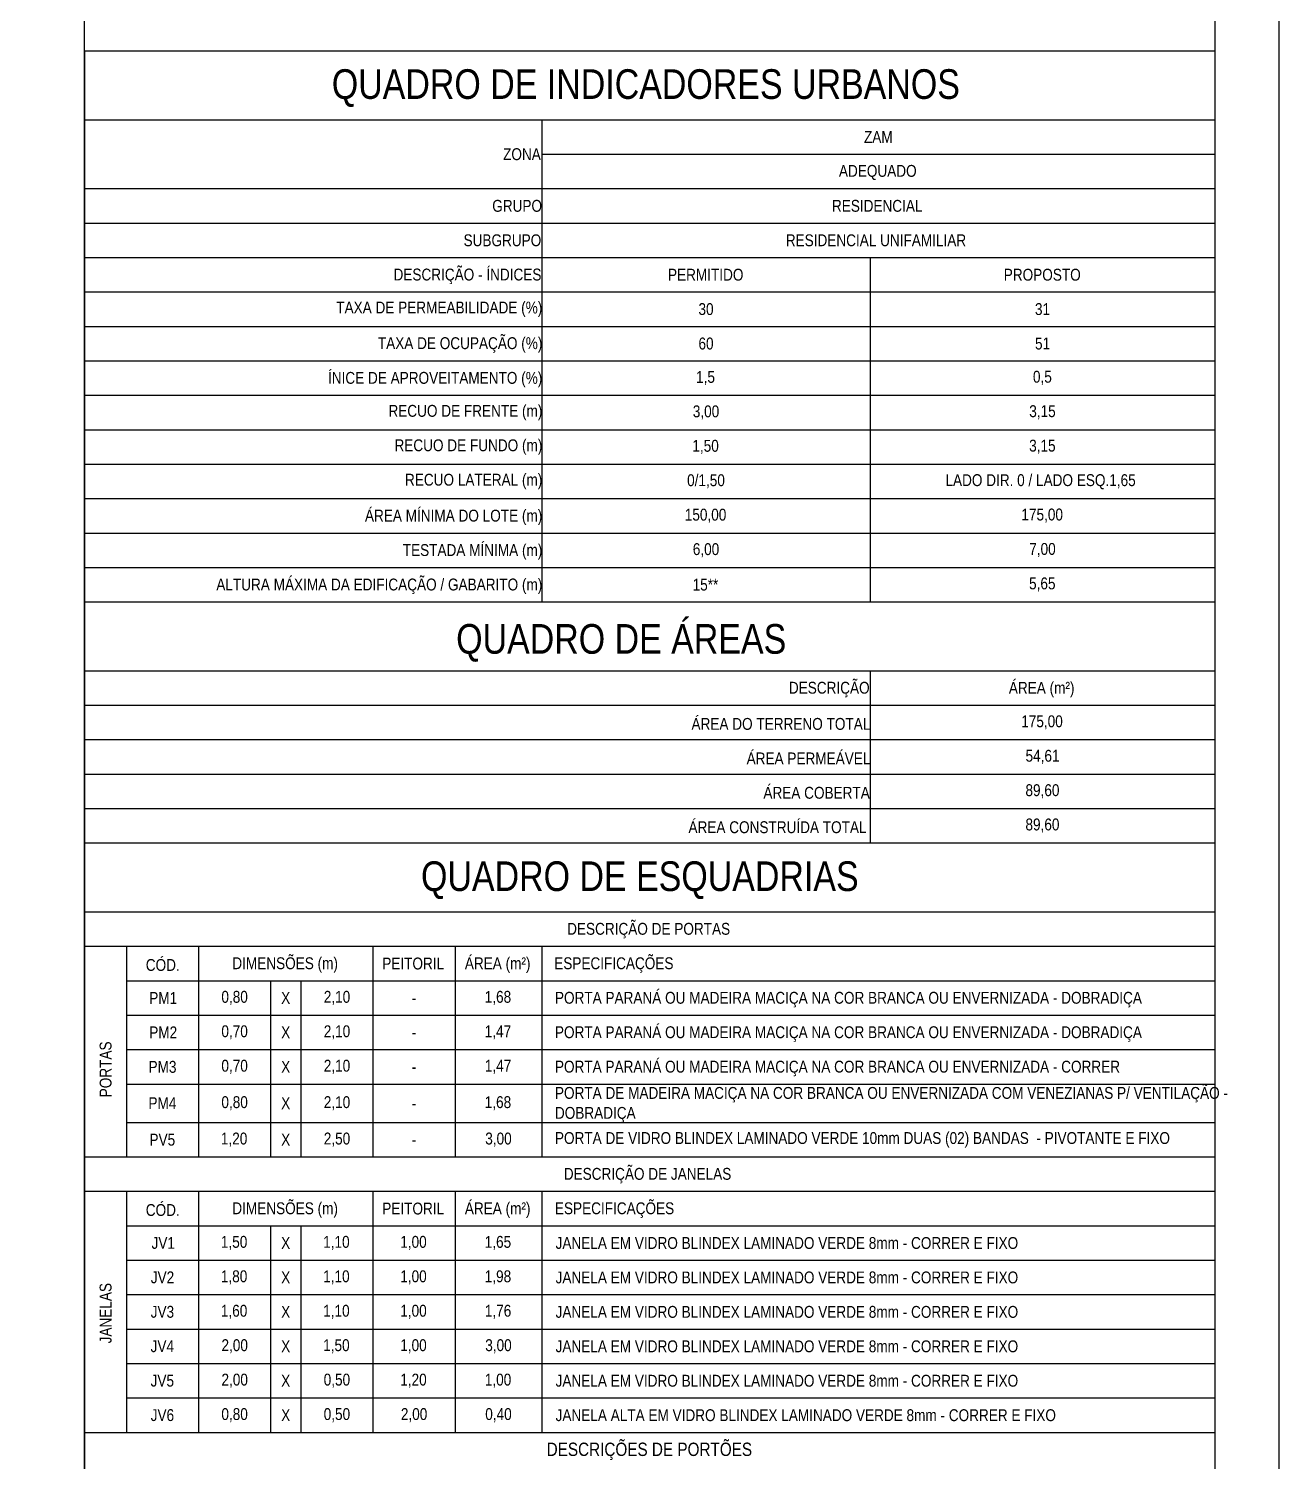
# Model space of a CAD drawing. Header units: millimetres. Extents: x -677 to -23, y -135 to 1112.
# Drawn here: x -108.28 to -93.76, y 861.22 to 877.86 of the extents above; entities that cross this region are included whole.
import ezdxf

# ---------------------------------------------------------------- set-up
doc = ezdxf.new("R2010")
doc.units = ezdxf.units.MM
doc.header["$LTSCALE"] = 20
doc.header["$MEASUREMENT"] = 0
doc.layers.get('0').update_dxf_attribs({"linetype": 'CONTINUOUS'})
doc.styles.add('F2', font='swissc.ttf')

msp = doc.modelspace()

# ---------------------------------------------------------------- linework, layer by layer
at = {"color": 7, "linetype": 'Continuous'}
msp.add_line((-107.631, 859.953), (-107.631, 882.378), dxfattribs=at)
at = {"linetype": 'Continuous'}
for p, q in [((-107.632, 877.599), (-94.506, 877.599)), ((-107.632, 877.599), (-107.632, 859.953)), ((-94.506, 877.599), (-94.506, 859.953)), ((-107.632, 876.799), (-94.506, 876.799)), ((-102.321, 876.799), (-102.321, 871.199)), ((-102.321, 876.399), (-94.506, 876.399)), ((-107.632, 875.999), (-94.506, 875.999)), ((-107.632, 875.599), (-94.506, 875.599)), ((-107.632, 875.199), (-94.506, 875.199)), ((-98.508, 875.199), (-98.508, 871.199)), ((-107.632, 874.799), (-94.506, 874.799)), ((-107.632, 874.399), (-94.506, 874.399)), ((-107.632, 873.999), (-94.506, 873.999)), ((-107.632, 873.599), (-94.506, 873.599)), ((-107.632, 873.199), (-94.506, 873.199)), ((-107.632, 872.799), (-94.506, 872.799)), ((-107.632, 872.399), (-94.506, 872.399)), ((-107.632, 871.999), (-94.506, 871.999)), ((-107.632, 871.599), (-94.506, 871.599)), ((-107.632, 871.199), (-94.506, 871.199)), ((-107.632, 870.399), (-94.506, 870.399)), ((-98.508, 870.399), (-98.508, 868.399)), ((-107.632, 869.999), (-94.506, 869.999)), ((-107.632, 869.599), (-94.506, 869.599)), ((-107.632, 869.199), (-94.506, 869.199)), ((-107.632, 868.799), (-94.506, 868.799)), ((-107.632, 868.399), (-94.506, 868.399)), ((-107.632, 867.599), (-94.506, 867.599)), ((-107.632, 867.199), (-94.506, 867.199)), ((-107.141, 867.199), (-107.141, 864.753)), ((-106.306, 867.199), (-106.306, 864.753)), ((-104.283, 867.199), (-104.283, 864.753)), ((-103.328, 867.199), (-103.328, 864.753)), ((-102.321, 867.199), (-102.321, 864.753)), ((-107.141, 866.799), (-94.506, 866.799)), ((-105.471, 866.799), (-105.471, 864.753)), ((-105.118, 866.799), (-105.118, 864.753)), ((-107.141, 866.399), (-94.506, 866.399)), ((-107.141, 865.999), (-94.506, 865.999)), ((-107.141, 865.599), (-94.506, 865.599)), ((-107.141, 865.153), (-94.506, 865.153)), ((-107.632, 864.753), (-94.506, 864.753)), ((-107.632, 864.353), (-94.506, 864.353)), ((-107.141, 864.353), (-107.141, 861.553)), ((-106.306, 864.353), (-106.306, 861.553)), ((-104.283, 864.353), (-104.283, 861.553)), ((-103.328, 864.353), (-103.328, 861.553)), ((-102.321, 864.353), (-102.321, 861.553)), ((-107.141, 863.953), (-94.506, 863.953)), ((-105.471, 863.953), (-105.471, 861.553)), ((-105.118, 863.953), (-105.118, 861.553)), ((-107.141, 863.553), (-94.506, 863.553)), ((-107.141, 863.153), (-94.506, 863.153)), ((-107.141, 862.753), (-94.506, 862.753)), ((-107.141, 862.353), (-94.506, 862.353)), ((-107.141, 861.953), (-94.506, 861.953)), ((-107.632, 861.553), (-94.506, 861.553))]:
    msp.add_line(p, q, dxfattribs=at)
at = {"color": 2}
msp.add_lwpolyline([(-156.836, 838.578), (-93.756, 838.578), (-93.756, 883.128), (-156.836, 883.128)], close=True, dxfattribs=at)
at = {"color": 5, "linetype": 'Continuous'}
msp.add_lwpolyline([(-154.961, 882.378), (-94.506, 882.378), (-94.506, 839.328), (-154.961, 839.328)], close=True, dxfattribs=at)

# ---------------------------------------------------------------- texts
at = {"color": 7, "linetype": 'Continuous', "style": 'F2'}
for s, height, p in [('QUADRO DE INDICADORES URBANOS', 0.34422, (-104.759, 877.041)), ('ZAM', 0.1377, (-98.579, 876.53)), ('ZONA', 0.1377, (-102.77, 876.33)), ('ADEQUADO', 0.1377, (-98.87, 876.136)), ('GRUPO', 0.1377, (-102.896, 875.73)), ('RESIDENCIAL', 0.13769, (-98.951, 875.73)), ('SUBGRUPO', 0.1377, (-103.229, 875.33)), ('RESIDENCIAL UNIFAMILIAR', 0.13769, (-99.487, 875.33)), ('DESCRIÇÃO - ÍNDICES', 0.13769, (-104.042, 874.932)), ('PERMITIDO', 0.1377, (-100.855, 874.93)), ('PROPOSTO', 0.1377, (-96.956, 874.93)), ('TAXA DE PERMEABILIDADE (%%%)', 0.13769, (-104.707, 874.549)), ('30', 0.1377, (-100.501, 874.531)), ('31', 0.1377, (-96.594, 874.531)), ('TAXA DE OCUPAÇÃO (%%%)', 0.13769, (-104.224, 874.135)), ('60', 0.1377, (-100.501, 874.131)), ('51', 0.1377, (-96.593, 874.131)), ('ÍNICE DE APROVEITAMENTO (%%%)', 0.13769, (-104.803, 873.732)), ('1,5', 0.1377, (-100.529, 873.743)), ('0,5', 0.1377, (-96.617, 873.745)), ('RECUO DE FRENTE (m)', 0.13769, (-104.101, 873.349)), ('3,00', 0.1377, (-100.567, 873.343)), ('3,15', 0.1377, (-96.66, 873.345)), ('RECUO DE FUNDO (m)', 0.13769, (-104.031, 872.949)), ('1,50', 0.1377, (-100.572, 872.943)), ('3,15', 0.1377, (-96.661, 872.945)), ('RECUO LATERAL (m)', 0.13769, (-103.909, 872.549)), ('0/1,50', 0.1377, (-100.633, 872.543)), ('LADO DIR. 0 / LADO ESQ.1,65', 0.13769, (-97.633, 872.544)), ('ÁREA MÍNIMA DO LOTE (m)', 0.13769, (-104.374, 872.132)), ('150,00', 0.1377, (-100.66, 872.143)), ('175,00', 0.1377, (-96.751, 872.145)), ('TESTADA MÍNIMA (m)', 0.13769, (-103.935, 871.732)), ('6,00', 0.1377, (-100.567, 871.743)), ('7,00', 0.1377, (-96.66, 871.745)), ('ALTURA MÁXIMA DA EDIFICAÇÃO / GABARITO (m)', 0.13769, (-106.1, 871.332)), ('15**', 0.1377, (-100.569, 871.331)), ('5,65', 0.1377, (-96.662, 871.345)), ('QUADRO DE ÁREAS', 0.34422, (-103.315, 870.597)), ('DESCRIÇÃO', 0.1377, (-99.451, 870.133)), ('ÁREA (m²)', 0.1377, (-96.897, 870.132)), ('ÁREA DO TERRENO TOTAL', 0.13769, (-100.582, 869.713)), ('175,00', 0.1377, (-96.753, 869.743)), ('ÁREA PERMEÁVEL', 0.13769, (-99.942, 869.312)), ('54,61', 0.1377, (-96.703, 869.343)), ('ÁREA COBERTA', 0.13769, (-99.747, 868.913)), ('89,60', 0.1377, (-96.704, 868.943)), ('ÁREA CONSTRUÍDA TOTAL', 0.13769, (-100.617, 868.513)), ('89,60', 0.1377, (-96.704, 868.545)), ('QUADRO DE ESQUADRIAS', 0.34422, (-103.723, 867.841)), ('DESCRIÇÃO DE PORTAS', 0.13769, (-102.026, 867.333)), ('CÓD.', 0.1377, (-106.919, 866.913)), ('DIMENSÕES (m)', 0.13769, (-105.914, 866.933)), ('PEITORIL', 0.1377, (-104.173, 866.93)), ('ÁREA (m²)', 0.1377, (-103.214, 866.932)), ('ESPECIFICAÇÕES', 0.13769, (-102.176, 866.933)), ('PM1', 0.1377, (-106.879, 866.53)), ('0,80', 0.1377, (-106.041, 866.543)), ('X', 0.138, (-105.347, 866.53)), ('2,10', 0.1377, (-104.852, 866.543)), ('1,68', 0.1377, (-102.983, 866.543)), ('PORTA PARANÁ OU MADEIRA MACIÇA NA COR BRANCA OU ENVERNIZADA - DOBRADIÇA', 0.13769, (-102.168, 866.532)), ('-', 0.138, (-103.832, 866.53)), ('0,70', 0.1377, (-106.041, 866.143)), ('2,10', 0.1377, (-104.852, 866.143)), ('PORTA PARANÁ OU MADEIRA MACIÇA NA COR BRANCA OU ENVERNIZADA - DOBRADIÇA', 0.13769, (-102.168, 866.132)), ('PM2', 0.1377, (-106.879, 866.13)), ('X', 0.138, (-105.347, 866.13)), ('-', 0.138, (-103.832, 866.13)), ('1,47', 0.1377, (-102.983, 866.143)), ('PM3', 0.1377, (-106.887, 865.73)), ('0,70', 0.1377, (-106.041, 865.743)), ('X', 0.138, (-105.347, 865.73)), ('2,10', 0.1377, (-104.852, 865.743)), ('-', 0.138, (-103.832, 865.73)), ('1,47', 0.1377, (-102.982, 865.743)), ('PORTA PARANÁ OU MADEIRA MACIÇA NA COR BRANCA OU ENVERNIZADA - CORRER', 0.13769, (-102.168, 865.732)), ('0,80', 0.1377, (-106.041, 865.32)), ('2,10', 0.1377, (-104.852, 865.32)), ('1,68', 0.1377, (-102.983, 865.32)), ('PORTA DE MADEIRA MACIÇA NA COR BRANCA OU ENVERNIZADA COM VENEZIANAS P/ VENTILAÇÃO -', 0.13769, (-102.168, 865.427)), ('PM4', 0.1377, (-106.888, 865.308)), ('X', 0.138, (-105.347, 865.307)), ('-', 0.138, (-103.832, 865.307)), ('DOBRADIÇA', 0.1377, (-102.168, 865.195)), ('PV5', 0.1377, (-106.876, 864.884)), ('1,20', 0.1377, (-106.047, 864.897)), ('X', 0.138, (-105.347, 864.884)), ('2,50', 0.1377, (-104.852, 864.897)), ('3,00', 0.1377, (-102.977, 864.897)), ('PORTA DE VIDRO BLINDEX LAMINADO VERDE 10mm DUAS (02) BANDAS  - PIVOTANTE E FIXO', 0.13769, (-102.168, 864.903)), ('-', 0.138, (-103.832, 864.884)), ('DESCRIÇÃO DE JANELAS', 0.13769, (-102.065, 864.487)), ('CÓD.', 0.1377, (-106.919, 864.067)), ('DIMENSÕES (m)', 0.13769, (-105.914, 864.087)), ('PEITORIL', 0.1377, (-104.173, 864.084)), ('ÁREA (m²)', 0.1377, (-103.214, 864.086)), ('ESPECIFICAÇÕES', 0.13769, (-102.168, 864.087)), ('JV1', 0.1377, (-106.852, 863.685)), ('1,50', 0.1377, (-106.047, 863.697)), ('X', 0.138, (-105.347, 863.684)), ('1,10', 0.1377, (-104.859, 863.697)), ('1,00', 0.1377, (-103.964, 863.697)), ('1,65', 0.1377, (-102.983, 863.697)), ('JANELA EM VIDRO BLINDEX LAMINADO VERDE 8mm - CORRER E FIXO', 0.13769, (-102.16, 863.684)), ('JV2', 0.1377, (-106.861, 863.285)), ('1,80', 0.1377, (-106.047, 863.297)), ('X', 0.138, (-105.347, 863.284)), ('1,10', 0.1377, (-104.859, 863.297)), ('1,00', 0.1377, (-103.964, 863.297)), ('1,98', 0.1377, (-102.983, 863.297)), ('JANELA EM VIDRO BLINDEX LAMINADO VERDE 8mm - CORRER E FIXO', 0.13769, (-102.16, 863.284)), ('JV3', 0.1377, (-106.862, 862.885)), ('1,60', 0.1377, (-106.047, 862.897)), ('X', 0.138, (-105.347, 862.884)), ('1,10', 0.1377, (-104.859, 862.897)), ('1,00', 0.1377, (-103.964, 862.897)), ('1,76', 0.1377, (-102.982, 862.897)), ('JANELA EM VIDRO BLINDEX LAMINADO VERDE 8mm - CORRER E FIXO', 0.13769, (-102.16, 862.884)), ('JV4', 0.1377, (-106.863, 862.485)), ('2,00', 0.1377, (-106.04, 862.497)), ('X', 0.138, (-105.347, 862.484)), ('1,50', 0.1377, (-104.859, 862.497)), ('1,00', 0.1377, (-103.964, 862.497)), ('3,00', 0.1377, (-102.977, 862.497)), ('JANELA EM VIDRO BLINDEX LAMINADO VERDE 8mm - CORRER E FIXO', 0.13769, (-102.16, 862.484)), ('JV5', 0.1377, (-106.863, 862.085)), ('2,00', 0.1377, (-106.04, 862.097)), ('X', 0.138, (-105.347, 862.084)), ('0,50', 0.1377, (-104.853, 862.097)), ('1,20', 0.1377, (-103.964, 862.097)), ('1,00', 0.1377, (-102.982, 862.097)), ('JANELA EM VIDRO BLINDEX LAMINADO VERDE 8mm - CORRER E FIXO', 0.13769, (-102.16, 862.084)), ('JV6', 0.1377, (-106.862, 861.685)), ('0,80', 0.1377, (-106.041, 861.697)), ('X', 0.138, (-105.347, 861.684)), ('0,50', 0.1377, (-104.853, 861.697)), ('2,00', 0.1377, (-103.957, 861.697)), ('0,40', 0.1377, (-102.977, 861.697)), ('JANELA ALTA EM VIDRO BLINDEX LAMINADO VERDE 8mm - CORRER E FIXO', 0.13769, (-102.16, 861.684)), ('DESCRIÇÕES DE PORTÕES', 0.1549, (-102.264, 861.279))]:
    msp.add_text(s, height=height, dxfattribs=at).set_placement(p)
for s, p in [('PORTAS', (-107.317, 865.445)), ('JANELAS', (-107.317, 862.587))]:
    msp.add_text(s, height=0.1377, rotation=90, dxfattribs=at).set_placement(p)

doc.saveas('drawing.dxf')
